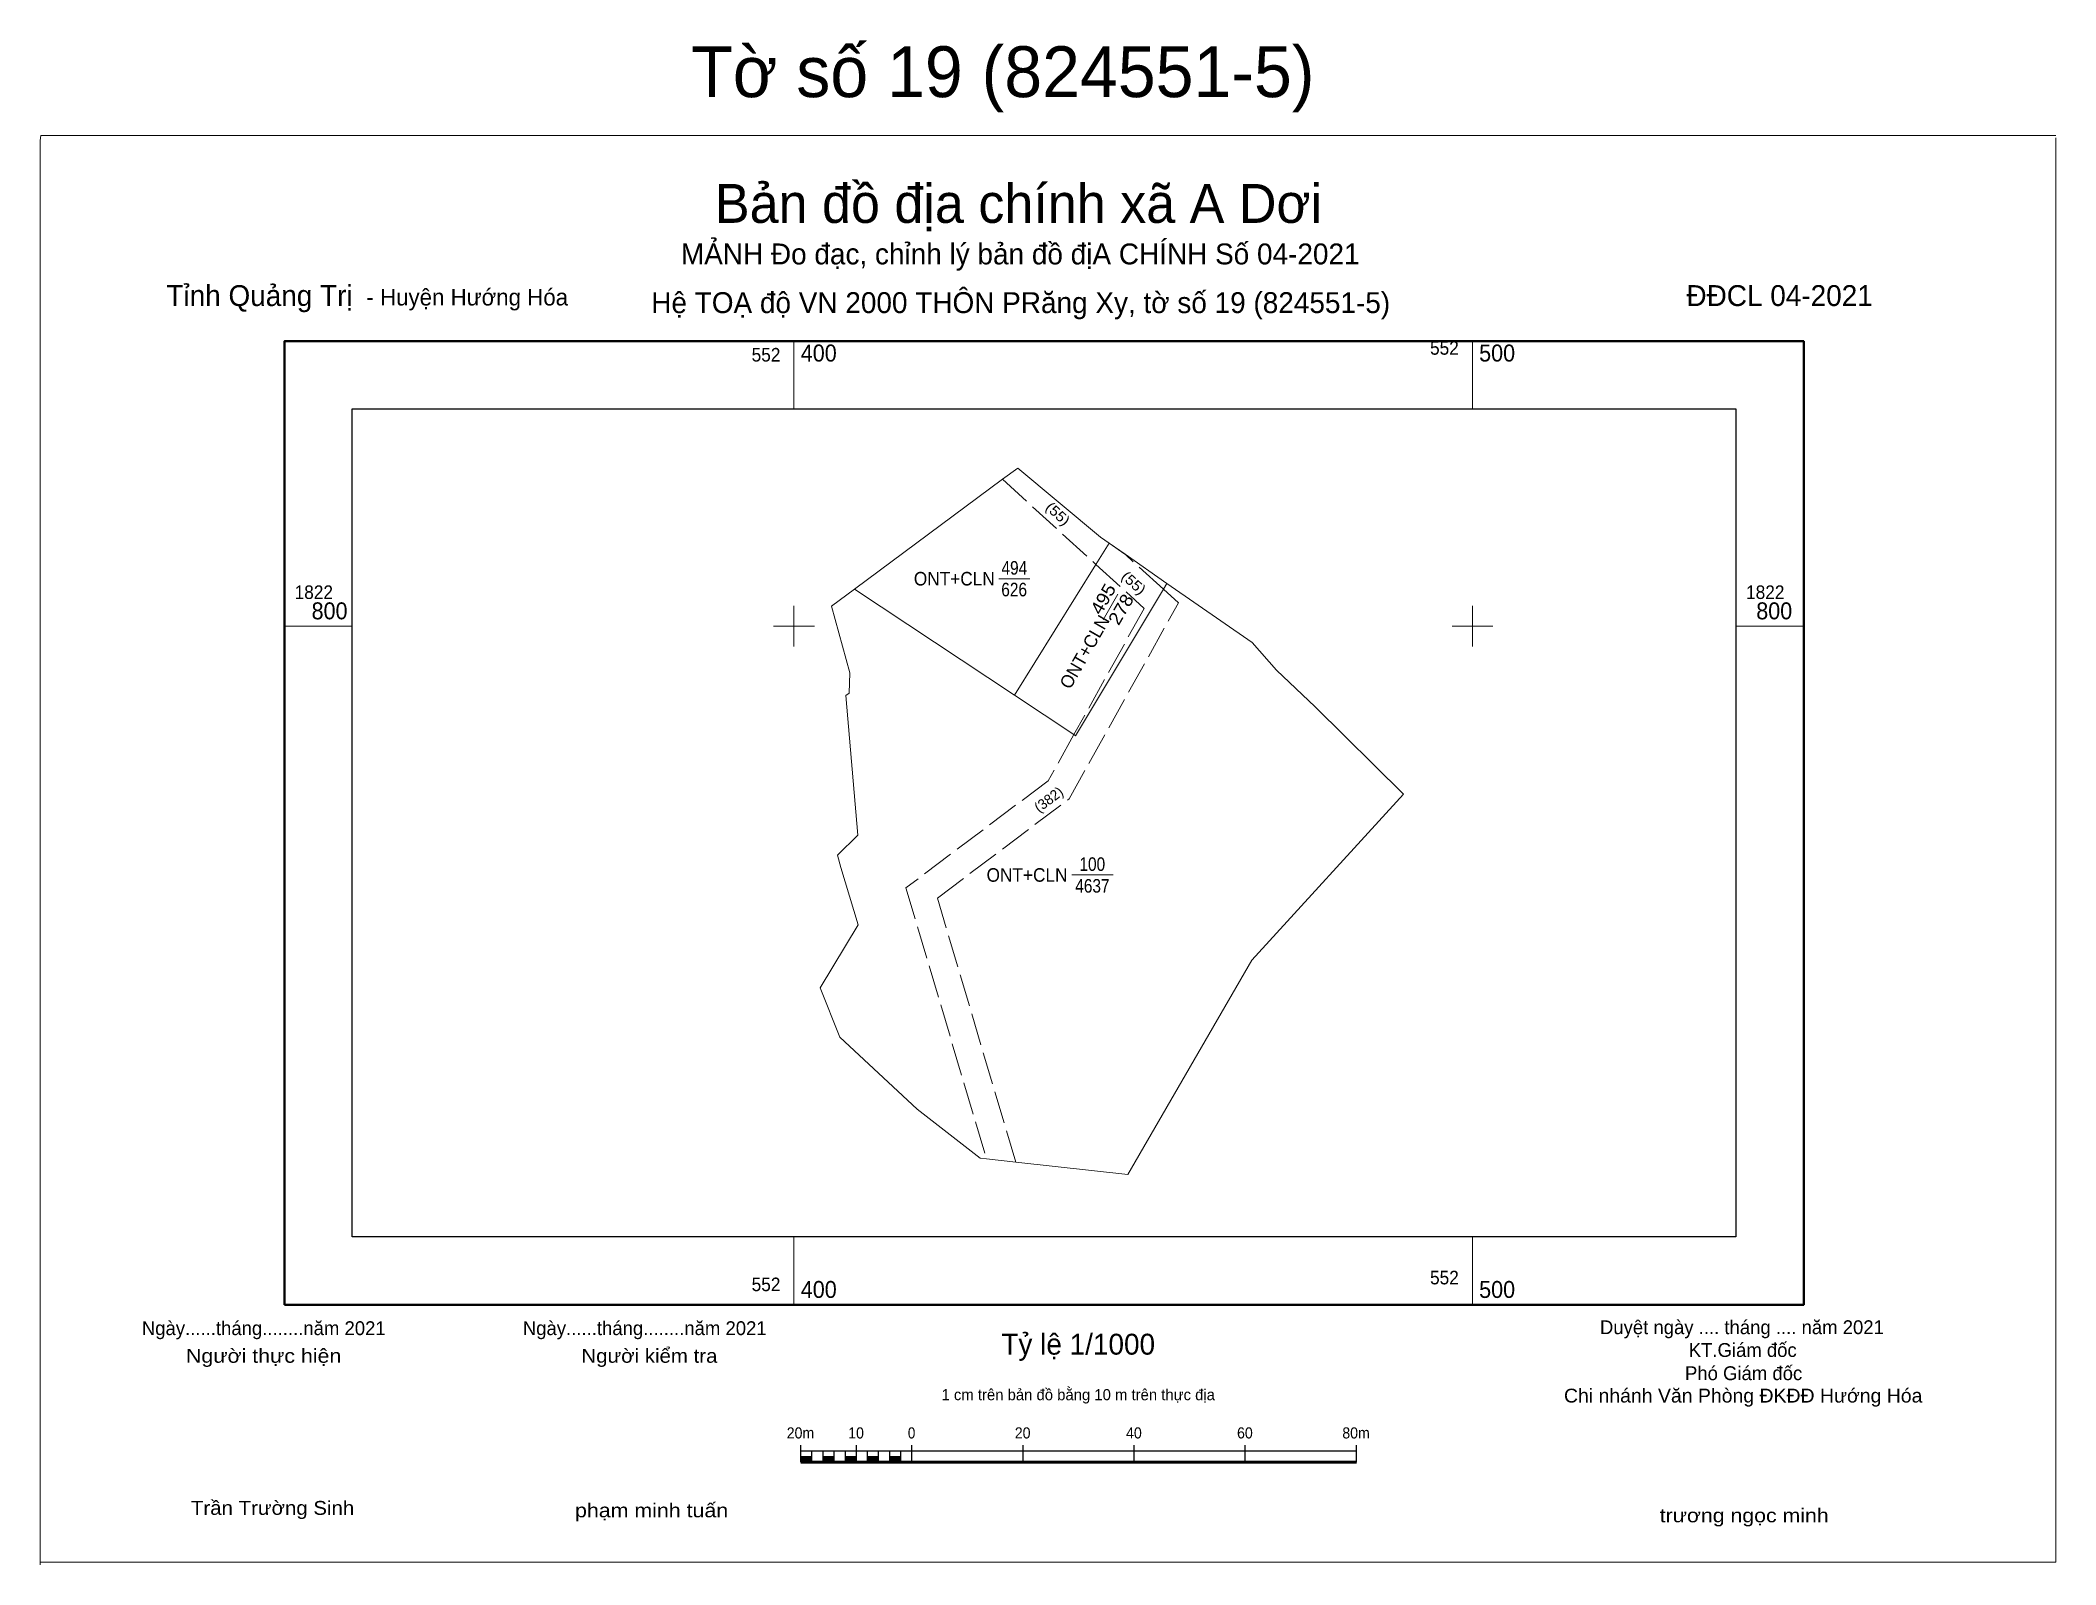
# Model space of a CAD drawing. Header units: metres. Extents: x 552289 to 552586, y 1822662 to 1822886.
import ezdxf
from ezdxf.enums import TextEntityAlignment as Align

# ---------------------------------------------------------------- set-up
doc = ezdxf.new("R2010")
doc.units = ezdxf.units.M
doc.header["$LTSCALE"] = 0.8
doc.linetypes.add('LONG_DASHED', pattern=[7.5, 6, -1.5])
for name, color, linetype, lineweight in [('1', 7, 'Continuous', 13), ('10', 7, 'Continuous', 13), ('11', 7, 'Continuous', 13), ('13', 7, 'Continuous', 13), ('2', 7, 'Continuous', 25), ('31', 7, 'Continuous', 13), ('59', 7, 'LONG_DASHED', 13), ('63', 7, 'Continuous', 13)]:
    doc.layers.add(name, color=color, linetype=linetype, lineweight=lineweight)
doc.layers.add('4', color=7, linetype='Continuous')

msp = doc.modelspace()

# ---------------------------------------------------------------- hatches: boundary and pattern name
at = {"layer": '2'}
for points in [[(552401.01, 1822676.76), (552402.65, 1822676.76), (552402.65, 1822677.58), (552401.01, 1822677.58)], [(552404.29, 1822676.76), (552405.93, 1822676.76), (552405.93, 1822677.58), (552404.29, 1822677.58)], [(552407.57, 1822676.76), (552409.2, 1822676.76), (552409.2, 1822677.58), (552407.57, 1822677.58)], [(552410.84, 1822676.76), (552412.48, 1822676.76), (552412.48, 1822677.58), (552410.84, 1822677.58)], [(552414.12, 1822676.76), (552415.76, 1822676.76), (552415.76, 1822677.58), (552414.12, 1822677.58)]]:
    msp.add_hatch(color=256, dxfattribs=at).paths.add_polyline_path(points)

# ---------------------------------------------------------------- linework, layer by layer
at = {"layer": '1'}
for p, q in [((552446.46, 1822812.22), (552448.78, 1822810.61)), ((552441.52, 1822783.83), (552454.45, 1822805.44)), ((552454.97, 1822806.3), (552454.45, 1822805.44)), ((552441.26, 1822784), (552441.52, 1822783.83))]:
    msp.add_line(p, q, dxfattribs=at)
for points in [[(552446.46, 1822812.22), (552444.52, 1822809.08), (552432.53, 1822789.8)], [(552405.51, 1822802.92), (552408.93, 1822805.46), (552432.53, 1822789.8), (552441.26, 1822784)]]:
    msp.add_lwpolyline(points, dxfattribs=at)
at = {"layer": '10'}
msp.add_line((552408.93, 1822805.46), (552432.53, 1822789.8), dxfattribs=at)
for points in [[(552408.93, 1822805.46), (552430.74, 1822821.65), (552432.98, 1822823.31)], [(552432.98, 1822823.31), (552445.17, 1822813.12), (552446.46, 1822812.22)], [(552432.53, 1822789.8), (552444.52, 1822809.08), (552446.46, 1822812.22)], [(552446.46, 1822812.22), (552448.8, 1822810.59), (552454.97, 1822806.3)], [(552407.62, 1822789.77), (552408.13, 1822790.12), (552408.22, 1822793.1), (552405.51, 1822802.92), (552408.93, 1822805.46)], [(552432.53, 1822789.8), (552441.26, 1822784), (552441.52, 1822783.83), (552454.45, 1822805.44), (552454.97, 1822806.3)], [(552454.97, 1822806.3), (552467.54, 1822797.57), (552471.12, 1822793.52), (552476.85, 1822788.08), (552489.84, 1822775.22)], [(552407.62, 1822789.77), (552409.4, 1822769.17), (552406.42, 1822766.25)], [(552449.21, 1822719.16), (552467.5, 1822750.76), (552489.84, 1822775.22)], [(552406.42, 1822766.25), (552406.92, 1822764.4), (552409.46, 1822755.95), (552403.86, 1822746.69), (552406.76, 1822739.42), (552418.16, 1822728.8)], [(552418.16, 1822728.8), (552427.46, 1822721.57), (552428.37, 1822721.47), (552432.69, 1822720.99), (552449.21, 1822719.16)]]:
    msp.add_lwpolyline(points, dxfattribs=at)
at = {"layer": '11'}
msp.add_line((552288.99, 1822872.32), (552585.99, 1822872.32), dxfattribs=at)
for points in [[(552288.9, 1822661.62), (552288.9, 1822871.62), (552288.99, 1822872.32)], [(552585.99, 1822872), (552585.99, 1822662), (552288.99, 1822662)]]:
    msp.add_lwpolyline(points, dxfattribs=at)
at = {"layer": '13'}
for p, q in [((552430.22, 1822806.99), (552434.76, 1822806.99)), ((552445.56, 1822800.93), (552447.72, 1822804.69)), ((552440.95, 1822763.31), (552447.05, 1822763.31))]:
    msp.add_line(p, q, dxfattribs=at)
at = {"layer": '2'}
for p, q in [((552401.01, 1822676.76), (552401.01, 1822679.22)), ((552401.01, 1822678.4), (552482.91, 1822678.4)), ((552402.65, 1822676.76), (552402.65, 1822678.4)), ((552404.29, 1822676.76), (552404.29, 1822678.4)), ((552405.93, 1822676.76), (552405.93, 1822678.4)), ((552407.57, 1822676.76), (552407.57, 1822678.4)), ((552409.2, 1822676.76), (552409.2, 1822679.22)), ((552410.84, 1822676.76), (552410.84, 1822678.4)), ((552412.48, 1822676.76), (552412.48, 1822678.4)), ((552414.12, 1822676.76), (552414.12, 1822678.4)), ((552415.76, 1822676.76), (552415.76, 1822678.4)), ((552417.39, 1822676.76), (552417.39, 1822679.22)), ((552433.77, 1822676.76), (552433.77, 1822679.22)), ((552450.15, 1822676.76), (552450.15, 1822679.22)), ((552466.53, 1822676.76), (552466.53, 1822679.22)), ((552482.91, 1822676.76), (552482.91, 1822679.22))]:
    msp.add_line(p, q, dxfattribs=at)
at = {"layer": '2', "lineweight": 53}
msp.add_line((552401.01, 1822676.76), (552482.91, 1822676.76), dxfattribs=at)
at = {"layer": '2', "lineweight": 13}
for points in [[(552401.01, 1822676.76), (552402.65, 1822676.76), (552402.65, 1822677.58), (552401.01, 1822677.58)], [(552404.29, 1822676.76), (552405.93, 1822676.76), (552405.93, 1822677.58), (552404.29, 1822677.58)], [(552407.57, 1822676.76), (552409.2, 1822676.76), (552409.2, 1822677.58), (552407.57, 1822677.58)], [(552410.84, 1822676.76), (552412.48, 1822676.76), (552412.48, 1822677.58), (552410.84, 1822677.58)], [(552414.12, 1822676.76), (552415.76, 1822676.76), (552415.76, 1822677.58), (552414.12, 1822677.58)]]:
    msp.add_lwpolyline(points, close=True, dxfattribs=at)
at = {"layer": '31'}
msp.add_lwpolyline([(552405.51, 1822802.92), (552408.22, 1822793.1), (552408.13, 1822790.12), (552407.62, 1822789.77)], dxfattribs=at)
at = {"layer": '59'}
for p, q in [((552430.74, 1822821.65), (552444.52, 1822809.08)), ((552440.56, 1822774.52), (552456.66, 1822803.42)), ((552421.14, 1822759.9), (552440.56, 1822774.52)), ((552432.69, 1822720.99), (552421.14, 1822759.9))]:
    msp.add_line(p, q, dxfattribs=at)
for points in [[(552456.66, 1822803.42), (552454.45, 1822805.44), (552448.8, 1822810.59)], [(552444.52, 1822809.08), (552451.62, 1822802.6), (552441.26, 1822784)], [(552441.26, 1822784), (552437.47, 1822777.19), (552416.51, 1822761.42), (552428.37, 1822721.47)]]:
    msp.add_lwpolyline(points, dxfattribs=at)
at = {"layer": '63'}
for p, q in [((552400, 1822832.01), (552400, 1822842.01)), ((552500, 1822832.01), (552500, 1822842.01)), ((552400, 1822797), (552400, 1822803)), ((552500, 1822797), (552500, 1822803)), ((552324.89, 1822800), (552334.89, 1822800)), ((552397, 1822800), (552403, 1822800)), ((552497, 1822800), (552503, 1822800)), ((552538.85, 1822800), (552548.85, 1822800)), ((552400, 1822699.95), (552400, 1822709.95)), ((552500, 1822699.95), (552500, 1822709.95))]:
    msp.add_line(p, q, dxfattribs=at)
at = {"layer": '63', "lineweight": 40}
msp.add_lwpolyline([(552324.89, 1822699.95), (552324.89, 1822842.01), (552548.85, 1822842.01), (552548.85, 1822699.95)], close=True, dxfattribs=at)
at = {"layer": '63', "lineweight": 25}
msp.add_lwpolyline([(552334.89, 1822709.95), (552334.89, 1822832.01), (552538.85, 1822832.01), (552538.85, 1822709.95)], close=True, dxfattribs=at)
msp.add_lwpolyline([(552334.89, 1822709.95), (552334.89, 1822832.01), (552538.85, 1822832.01), (552538.85, 1822709.95)], close=True, dxfattribs=at)
msp.add_lwpolyline([(552334.89, 1822709.95), (552334.89, 1822832.01), (552538.85, 1822832.01), (552538.85, 1822709.95)], close=True, dxfattribs=at)

# ---------------------------------------------------------------- texts
at = {"layer": '1', "width": 1.1}
for rotation, p in [(317.629, (552438.395, 1822816.012)), (317.614, (552449.574, 1822805.822))]:
    msp.add_text('(55)', height=1.5, rotation=rotation, dxfattribs=at).set_placement(p, align=Align.CENTER)
at = {"layer": '1'}
msp.add_text('(382)', height=1.5, rotation=36.974, dxfattribs=at).set_placement((552437.994, 1822773.844), align=Align.CENTER)
at = {"layer": '13', "width": 0.85}
for s, p in [('494', (552432.485, 1822807.59)), ('100', (552443.975, 1822763.91))]:
    msp.add_text(s, height=2, dxfattribs=at).set_placement(p, align=Align.CENTER)
at = {"layer": '13', "width": 1.1}
msp.add_text('495', height=1.9, rotation=60.136, dxfattribs=at).set_placement((552446.397, 1822803.532), align=Align.CENTER)
at = {"layer": '2'}
for s, height, p in [('Bản đồ địa chính xã A Dơi', 5.74, (552433.1, 1822859.45)), ('MẢNH Đo đạc, chỉnh lý bản đồ địA CHÍNH Số 04-2021', 3.08, (552433.35, 1822853.33)), ('Hệ TOẠ độ VN 2000 THÔN PRăng Xy, tờ số 19 (824551-5)', 3.08, (552433.42, 1822846.15)), ('Ngày......tháng........năm 2021', 2.04, (552321.84, 1822695.47)), ('Ngày......tháng........năm 2021', 2.04, (552378, 1822695.47)), ('Duyệt ngày .... tháng .... năm 2021', 2.04, (552539.735, 1822695.61)), ('Tỷ lệ 1/1000', 3.079, (552441.9, 1822692.59)), ('KT.Giám đốc', 2.04, (552539.855, 1822692.25)), ('Phó Giám đốc', 2.04, (552539.985, 1822688.83)), ('1 cm trên bản đồ bằng 10 m trên thực địa', 1.638, (552441.905, 1822685.87))]:
    msp.add_text(s, height=height, dxfattribs=at).set_placement(p, align=Align.CENTER)
for s, height, p in [('Tỉnh Quảng Trị ', 3.078, (552307.49, 1822847.19)), ('- Huyện Hướng Hóa', 2.456, (552336.97, 1822847.27))]:
    msp.add_text(s, height=height, dxfattribs=at).set_placement(p)
msp.add_text('ĐĐCL 04-2021', height=3.08, dxfattribs=at).set_placement((552559.03, 1822847.19), align=Align.RIGHT)
at = {"layer": '2', "width": 0.95}
for p in [(552429.6, 1822805.99), (552440.32, 1822762.31)]:
    msp.add_text('ONT+CLN', height=2, dxfattribs=at).set_placement(p, align=Align.RIGHT)
at = {"layer": '2'}
msp.add_text('ONT+CLN', height=1.9, rotation=60.136, dxfattribs=at).set_placement((552446.633, 1822800.894), align=Align.RIGHT)
for s, height, width, p in [('Người thực hiện', 2.047, 1.15, (552321.82, 1822691.39)), ('Người kiểm tra', 2.047, 1.1, (552378.69, 1822691.39)), ('Chi nhánh Văn Phòng ĐKĐĐ Hướng Hóa', 2.04, 1.05, (552539.925, 1822685.53)), ('20m', 1.638, 0.95, (552400.955, 1822680.23)), ('10', 1.638, 0.95, (552409.15, 1822680.23)), ('0', 1.638, 0.9, (552417.335, 1822680.23)), ('20', 1.638, 0.95, (552433.71, 1822680.23)), ('40', 1.638, 0.95, (552450.11, 1822680.23)), ('60', 1.638, 0.95, (552466.47, 1822680.23)), ('80m', 1.638, 0.95, (552482.855, 1822680.23)), ('Trần Trường Sinh', 2.047, 1.1, (552323.14, 1822668.97)), ('phạm minh tuấn', 2.047, 1.15, (552379.01, 1822668.61)), ('trương ngọc minh', 2.04, 1.15, (552540.07, 1822667.87))]:
    msp.add_text(s, height=height, dxfattribs=dict(at, width=width)).set_placement(p, align=Align.CENTER)
at = {"layer": '4', "width": 0.85}
for s, p in [('626', (552432.455, 1822804.39)), ('4637', (552443.99, 1822760.71))]:
    msp.add_text(s, height=2, dxfattribs=at).set_placement(p, align=Align.CENTER)
at = {"layer": '4', "width": 1.1}
msp.add_text('278', height=1.9, rotation=60.136, dxfattribs=at).set_placement((552449.02, 1822801.997), align=Align.CENTER)
at = {"layer": '63'}
msp.add_text('Tờ số 19 (824551-5)', height=7.5, dxfattribs=at).set_placement((552430.79, 1822877.99), align=Align.CENTER)
at = {"layer": '63', "width": 0.95}
for p in [(552398, 1822839.01), (552498, 1822840.01), (552398, 1822701.95), (552498, 1822702.95)]:
    msp.add_text('552', height=2, dxfattribs=at).set_placement(p, align=Align.RIGHT)
for s, height, p in [('400', 2.5, (552401, 1822839.01)), ('500', 2.5, (552501, 1822839.01)), ('1822', 2, (552326.39, 1822804)), ('1822', 2, (552326.39, 1822804)), ('1822', 2, (552540.35, 1822804)), ('1822', 2, (552540.35, 1822804)), ('800', 2.5, (552328.89, 1822801)), ('800', 2.5, (552541.85, 1822801)), ('400', 2.5, (552401, 1822700.95)), ('500', 2.5, (552501, 1822700.95))]:
    msp.add_text(s, height=height, dxfattribs=at).set_placement(p)

doc.saveas('drawing.dxf')
